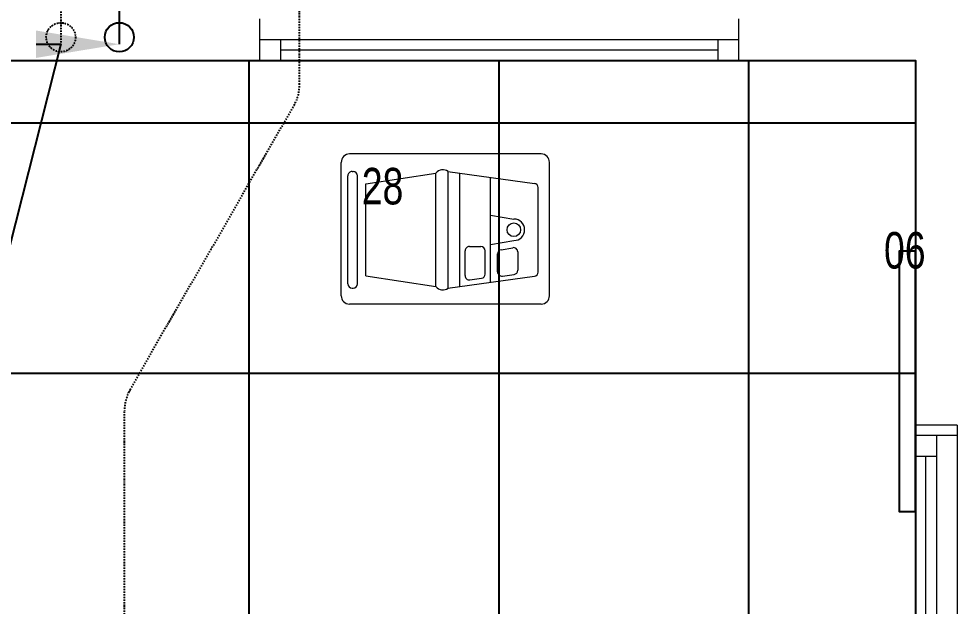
# Model space of a CAD drawing. Extents: x -12260 to 57327, y -29287 to 19916.
# Drawn here: x 12123 to 14376, y -4119 to -2710 of the extents above; entities that cross this region are included whole.
import ezdxf
from ezdxf import colors
from ezdxf.entities.mleader import LeaderData, LeaderLine
from ezdxf.math import Vec2, Vec3

# ---------------------------------------------------------------- set-up
doc = ezdxf.new("R2010")
doc.units = 0
doc.header["$LTSCALE"] = 0.25
doc.linetypes.add('DASHDOT', pattern=[25.4, 12.7, -6.35, 0, -6.35])
for name, color, linetype, lineweight in [('01-First Floor$0$72_EGR_EQP_TAG', 142, 'Continuous', 5), ('01-First Floor$0$Aluminum', 251, 'Continuous', 5), ('01-First Floor$0$LOADING', 253, 'Continuous', 5), ('01-First Floor$0$Walls', 251, 'Continuous', 5), ('E-LITE-CLNG-CNDT', 6, 'DASHDOT', 35), ('F-ALRM-CLNG-CNDT', 51, 'DASHDOT', 25), ('F-ALRM-CNDT-SPLY', 43, 'POWER SUPPLY', 25), ('T-DATA-TEXT', 2, 'Continuous', 25)]:
    doc.layers.add(name, color=color, linetype=linetype, lineweight=lineweight)
doc.layers.add('01-First Floor$0$FALSE CEILING', color=251, linetype='Continuous')
doc.styles.add('01-First Floor$0$X3G_ENTITY_257CFD', font='swisscl.ttf', dxfattribs={"height": 200})
doc.styles.add('DC_Elc_Romans', font='elc_romans.shx', dxfattribs={"width": 0.7})
doc.styles.get("Standard").update_dxf_attribs({"font": 'romans.shx'})
doc.linetypes.add('POWER SUPPLY', pattern='A,50.8,-4,["PS",Standard,S=4.5,R=0,X=0,Y=-2.25],-11', length=65.8)

# ---------------------------------------------------------------- blocks, each defined once
blk = doc.blocks.new('*X187')
at = {"color": 0}
for p, q in [((5, 3), (5, 3)), ((5, 3), (5, 3)), ((5, 3), (5, 3)), ((5, 3), (5, 3)), ((5, 3), (5, 3)), ((5, 3), (5, 3)), ((5, 3), (5, 3)), ((5, 3), (5, 3)), ((5, 3), (5, 3)), ((5, 3), (5, 3)), ((5, 3), (5, 3)), ((5, 3), (5, 3)), ((5, 3), (5, 3)), ((5, 3), (5, 3)), ((5, 3), (5, 3)), ((5, 3), (5, 3)), ((5, 3), (5, 3)), ((5, 3), (5, 3)), ((5, 3), (5, 3)), ((5, 3), (5, 3)), ((5, 3), (5, 3)), ((5, 3), (5, 3)), ((5, 3), (5, 3)), ((5, 3), (5, 3)), ((5, 3), (5, 3)), ((5, 3), (5, 3)), ((5, 3), (5, 3)), ((5, 3), (5, 3)), ((5, 3), (5, 3)), ((5, 3), (5, 3)), ((5, 3), (5, 3)), ((5, 3), (5, 3)), ((5, 3), (5, 3)), ((5, 3), (5, 3)), ((5, 3), (5, 3)), ((5, 3), (5, 3)), ((5, 3), (5, 3)), ((5, 3), (5, 3)), ((5, 3), (5, 3)), ((5, 3), (5, 3)), ((5, 3), (5, 3)), ((5, 3), (5, 3)), ((5, 3), (5, 3)), ((5, 3), (5, 3)), ((5, 3), (5, 3)), ((5, 3), (5, 3)), ((5, 3), (5, 3)), ((5, 3), (5, 3)), ((5, 3), (5, 3)), ((5, 3), (5, 3)), ((5, 3), (5, 3)), ((5, 3), (5, 3)), ((5, 3), (5, 3)), ((5, 3), (5, 3)), ((5, 3), (5, 3)), ((5, 3), (5, 3)), ((5, 3), (5, 3)), ((5, 3), (5, 3)), ((5, 3), (5, 3)), ((5, 3), (5, 3)), ((5, 3), (5, 3)), ((5, 3), (5, 3)), ((5, 3), (5, 3)), ((5, 3), (5, 3)), ((5, 3), (5, 3)), ((5, 3), (5, 3)), ((6, 3), (5, 3)), ((5, 3), (5, 3)), ((6, 3), (5, 3)), ((5, 3), (5, 3)), ((6, 3), (5, 3)), ((5, 3), (5, 3)), ((6, 3), (5, 3)), ((5, 3), (5, 3)), ((5, 3), (5, 3)), ((5, 3), (5, 3)), ((5, 3), (5, 3)), ((5, 3), (5, 3)), ((5, 3), (5, 3)), ((5, 3), (5, 3)), ((5, 3), (5, 3)), ((5, 3), (5, 3)), ((5, 3), (5, 3)), ((5, 3), (5, 3)), ((5, 3), (5, 3)), ((5, 3), (5, 3)), ((5, 3), (5, 3)), ((5, 3), (5, 3)), ((5, 3), (5, 3)), ((5, 3), (5, 3)), ((5, 3), (5, 3)), ((5, 3), (5, 3)), ((5, 3), (5, 3)), ((5, 3), (5, 3)), ((5, 3), (5, 3)), ((5, 3), (5, 3)), ((6, 3), (6, 3)), ((6, 3), (6, 3)), ((6, 3), (6, 3)), ((6, 3), (6, 3)), ((6, 3), (6, 3)), ((6, 3), (6, 3)), ((6, 3), (6, 3)), ((6, 3), (6, 3)), ((6, 3), (6, 3)), ((6, 3), (6, 3)), ((6, 3), (6, 3)), ((6, 3), (6, 3)), ((6, 3), (6, 3)), ((6, 3), (6, 3)), ((6, 3), (6, 3)), ((6, 3), (6, 3)), ((6, 3), (6, 3)), ((6, 3), (6, 3)), ((6, 3), (6, 3)), ((6, 3), (6, 3)), ((6, 3), (6, 3)), ((6, 3), (6, 3)), ((6, 3), (6, 3)), ((6, 3), (6, 3)), ((6, 3), (6, 3)), ((6, 3), (6, 3)), ((6, 3), (6, 3)), ((6, 3), (6, 3)), ((6, 3), (6, 3)), ((6, 3), (6, 3)), ((6, 3), (6, 3)), ((6, 3), (6, 3)), ((6, 3), (6, 3)), ((6, 3), (6, 3)), ((6, 3), (6, 3)), ((6, 3), (6, 3)), ((6, 3), (6, 3)), ((6, 3), (6, 3)), ((6, 3), (6, 3)), ((6, 3), (6, 3)), ((6, 3), (6, 3)), ((6, 3), (6, 3)), ((6, 3), (6, 3)), ((6, 3), (6, 3)), ((6, 3), (6, 3)), ((6, 3), (6, 3)), ((6, 3), (6, 3)), ((6, 3), (6, 3)), ((6, 3), (6, 3)), ((6, 3), (6, 3)), ((6, 3), (6, 3)), ((6, 3), (6, 3)), ((6, 3), (6, 3)), ((6, 3), (6, 3)), ((6, 3), (6, 3)), ((6, 3), (6, 3)), ((6, 3), (6, 3)), ((6, 3), (6, 3)), ((6, 3), (6, 3)), ((6, 3), (6, 3)), ((6, 3), (6, 3)), ((6, 3), (6, 3)), ((6, 3), (6, 3)), ((6, 3), (6, 3)), ((6, 3), (6, 3)), ((6, 3), (6, 3)), ((6, 3), (6, 3)), ((6, 3), (6, 3)), ((6, 3), (6, 3)), ((6, 3), (6, 3)), ((6, 3), (6, 3)), ((6, 3), (6, 3)), ((6, 3), (6, 3)), ((6, 3), (6, 3)), ((6, 3), (6, 3)), ((6, 3), (6, 3)), ((6, 3), (6, 3)), ((6, 3), (6, 3)), ((6, 3), (6, 3)), ((6, 3), (6, 3)), ((6, 3), (6, 3)), ((6, 3), (6, 3)), ((6, 3), (6, 3)), ((6, 3), (6, 3)), ((6, 3), (6, 3)), ((6, 3), (6, 3)), ((6, 3), (6, 3)), ((6, 3), (6, 3)), ((6, 3), (6, 3)), ((6, 3), (6, 3)), ((6, 3), (6, 3)), ((6, 3), (6, 3)), ((6, 3), (6, 3)), ((6, 3), (6, 3)), ((6, 3), (6, 3)), ((6, 3), (6, 3)), ((6, 3), (6, 3)), ((6, 3), (6, 3)), ((6, 3), (6, 3)), ((6, 3), (6, 3)), ((6, 3), (6, 3)), ((6, 3), (6, 3)), ((6, 3), (6, 3)), ((6, 3), (6, 3)), ((6, 3), (6, 3)), ((6, 3), (6, 3)), ((6, 3), (6, 3)), ((6, 3), (6, 3)), ((6, 3), (6, 3)), ((6, 3), (6, 3)), ((6, 3), (6, 3)), ((6, 3), (6, 3)), ((6, 3), (6, 3)), ((6, 3), (6, 3)), ((6, 3), (6, 3)), ((6, 3), (6, 3)), ((6, 3), (6, 3)), ((6, 3), (6, 3)), ((6, 3), (6, 3)), ((6, 3), (6, 3)), ((6, 3), (6, 3)), ((6, 3), (6, 3)), ((6, 3), (6, 3)), ((6, 3), (6, 3)), ((6, 3), (6, 3)), ((6, 3), (6, 3)), ((6, 3), (6, 3)), ((6, 3), (6, 3)), ((6, 3), (6, 3)), ((6, 3), (6, 3)), ((6, 3), (6, 3)), ((6, 3), (6, 3)), ((6, 3), (6, 3)), ((6, 3), (6, 3)), ((6, 3), (6, 3)), ((6, 3), (6, 3)), ((6, 3), (6, 3)), ((6, 3), (6, 3)), ((6, 3), (6, 3)), ((6, 3), (6, 3)), ((6, 3), (6, 3)), ((6, 3), (6, 3)), ((6, 3), (6, 3)), ((6, 3), (6, 3)), ((6, 3), (6, 3)), ((6, 3), (6, 3)), ((6, 3), (6, 3)), ((6, 3), (6, 3)), ((6, 3), (6, 3)), ((6, 3), (6, 3)), ((6, 3), (6, 3)), ((6, 3), (6, 3)), ((6, 3), (6, 3)), ((6, 3), (6, 3)), ((6, 3), (6, 3)), ((6, 3), (6, 3)), ((6, 3), (6, 3)), ((6, 3), (6, 3)), ((6, 3), (6, 3)), ((6, 3), (6, 3)), ((6, 3), (6, 3)), ((6, 3), (6, 3)), ((6, 3), (6, 3)), ((6, 3), (6, 3)), ((6, 3), (6, 3)), ((6, 3), (6, 3)), ((6, 3), (6, 3)), ((6, 3), (6, 3)), ((6, 3), (6, 3)), ((6, 3), (6, 3)), ((6, 3), (6, 3)), ((6, 3), (6, 3)), ((6, 3), (6, 3)), ((6, 3), (6, 3)), ((6, 3), (6, 3)), ((6, 3), (6, 3)), ((6, 3), (6, 3)), ((6, 3), (6, 3)), ((6, 3), (6, 3)), ((6, 3), (6, 3)), ((6, 3), (6, 3)), ((6, 3), (6, 3)), ((6, 3), (6, 3)), ((6, 3), (6, 3)), ((6, 3), (6, 3)), ((6, 3), (6, 3)), ((6, 3), (6, 3)), ((6, 3), (6, 3)), ((6, 3), (6, 3)), ((6, 3), (6, 3)), ((6, 3), (6, 3)), ((6, 3), (6, 3)), ((6, 3), (6, 3)), ((6, 3), (6, 3)), ((6, 3), (6, 3)), ((6, 3), (6, 3)), ((6, 3), (6, 3)), ((6, 3), (6, 3)), ((6, 3), (6, 3)), ((6, 3), (6, 3)), ((6, 3), (6, 3)), ((6, 3), (6, 3)), ((6, 3), (6, 3)), ((6, 3), (6, 3)), ((6, 3), (5, 3)), ((6, 3), (5, 3)), ((6, 3), (5, 3)), ((6, 3), (5, 3)), ((6, 3), (5, 3)), ((6, 3), (6, 3)), ((6, 3), (6, 3)), ((6, 3), (6, 3)), ((6, 3), (6, 3)), ((6, 3), (6, 3)), ((6, 3), (6, 3)), ((6, 3), (6, 3)), ((6, 3), (6, 3)), ((6, 3), (6, 3)), ((6, 3), (6, 3)), ((6, 3), (6, 3)), ((6, 3), (6, 3)), ((6, 3), (6, 3)), ((6, 3), (6, 3)), ((6, 3), (6, 3)), ((6, 3), (6, 3)), ((6, 3), (6, 3)), ((6, 3), (6, 3)), ((6, 3), (6, 3)), ((6, 3), (6, 3)), ((6, 3), (6, 3)), ((6, 3), (6, 3)), ((6, 3), (6, 3)), ((6, 3), (6, 3)), ((6, 3), (6, 3)), ((6, 3), (6, 3)), ((6, 3), (6, 3)), ((6, 3), (6, 3)), ((6, 3), (6, 3)), ((6, 3), (6, 3)), ((6, 3), (6, 3)), ((6, 3), (6, 3)), ((6, 3), (6, 3)), ((6, 3), (6, 3)), ((6, 3), (6, 3)), ((6, 3), (6, 3)), ((6, 3), (6, 3)), ((6, 3), (6, 3)), ((6, 3), (6, 3)), ((6, 3), (6, 3)), ((6, 3), (6, 3)), ((6, 3), (6, 3)), ((6, 3), (6, 3)), ((6, 3), (6, 3)), ((6, 3), (6, 3)), ((6, 3), (6, 3)), ((6, 3), (6, 3)), ((6, 3), (6, 3)), ((6, 3), (6, 3)), ((6, 3), (6, 3)), ((6, 3), (6, 3)), ((6, 3), (6, 3)), ((6, 3), (6, 3)), ((6, 3), (6, 3)), ((6, 3), (6, 3)), ((6, 3), (6, 3)), ((6, 3), (6, 3)), ((6, 3), (6, 3)), ((6, 3), (6, 3)), ((6, 3), (6, 3)), ((6, 3), (6, 3)), ((6, 3), (6, 3)), ((6, 3), (6, 3)), ((6, 3), (6, 3)), ((6, 3), (6, 3)), ((6, 3), (6, 3)), ((6, 3), (6, 3)), ((6, 3), (6, 3)), ((6, 3), (6, 3)), ((6, 3), (6, 3)), ((6, 3), (6, 3)), ((6, 3), (6, 3)), ((6, 3), (6, 3)), ((6, 3), (6, 3)), ((6, 3), (6, 3)), ((6, 3), (6, 3)), ((6, 3), (6, 3)), ((6, 3), (6, 3)), ((6, 3), (6, 3)), ((6, 3), (6, 3)), ((6, 3), (6, 3)), ((6, 3), (6, 3)), ((6, 3), (6, 3)), ((6, 3), (6, 3)), ((6, 3), (6, 3)), ((6, 3), (6, 3)), ((6, 3), (6, 3)), ((6, 3), (6, 3)), ((6, 3), (6, 3)), ((6, 3), (6, 3)), ((6, 3), (6, 3)), ((6, 3), (6, 3)), ((6, 3), (6, 3)), ((6, 3), (6, 3)), ((6, 3), (6, 3)), ((6, 3), (6, 3)), ((6, 3), (6, 3)), ((6, 3), (6, 3)), ((6, 3), (6, 3)), ((6, 3), (6, 3)), ((6, 3), (6, 3)), ((6, 3), (6, 3)), ((6, 3), (6, 3)), ((6, 3), (6, 3)), ((6, 3), (6, 3)), ((6, 3), (6, 3)), ((6, 3), (6, 3)), ((6, 3), (6, 3)), ((6, 3), (6, 3)), ((6, 3), (6, 3)), ((6, 3), (6, 3)), ((6, 3), (6, 3)), ((6, 3), (6, 3)), ((6, 3), (6, 3)), ((6, 3), (6, 3)), ((6, 3), (6, 3)), ((6, 3), (6, 3)), ((6, 3), (6, 3)), ((6, 3), (6, 3)), ((6, 3), (6, 3)), ((6, 3), (6, 3)), ((6, 3), (6, 3)), ((6, 3), (6, 3)), ((6, 3), (6, 3)), ((6, 3), (6, 3)), ((6, 3), (6, 3)), ((6, 3), (6, 3)), ((6, 3), (6, 3)), ((6, 3), (6, 3)), ((6, 3), (6, 3)), ((6, 3), (6, 3)), ((6, 3), (6, 3)), ((6, 3), (6, 3)), ((6, 3), (6, 3)), ((6, 3), (6, 3)), ((6, 3), (6, 3)), ((6, 3), (6, 3)), ((6, 3), (6, 3)), ((6, 3), (6, 3)), ((6, 3), (6, 3)), ((6, 3), (6, 3)), ((6, 3), (6, 3)), ((6, 3), (6, 3)), ((6, 3), (6, 3)), ((6, 3), (6, 3)), ((6, 3), (6, 3)), ((6, 3), (6, 3)), ((6, 3), (6, 3)), ((6, 3), (6, 3)), ((6, 3), (6, 3)), ((6, 3), (6, 3)), ((6, 3), (6, 3)), ((6, 3), (6, 3)), ((6, 3), (6, 3)), ((6, 3), (6, 3)), ((6, 3), (6, 3)), ((6, 3), (6, 3)), ((6, 3), (6, 3)), ((6, 3), (6, 3)), ((6, 3), (6, 3)), ((6, 3), (6, 3)), ((6, 3), (6, 3)), ((6, 3), (6, 3)), ((6, 3), (6, 3)), ((6, 3), (6, 3)), ((6, 3), (6, 3)), ((6, 3), (6, 3)), ((6, 3), (6, 3)), ((6, 3), (6, 3)), ((6, 3), (6, 3)), ((6, 3), (6, 3)), ((6, 3), (6, 3)), ((6, 3), (6, 3)), ((6, 3), (6, 3)), ((6, 3), (6, 3)), ((6, 3), (6, 3)), ((6, 3), (6, 3)), ((6, 3), (6, 3)), ((6, 3), (6, 3)), ((6, 3), (6, 3)), ((6, 3), (6, 3)), ((6, 3), (6, 3)), ((6, 3), (6, 3)), ((6, 3), (6, 3)), ((6, 3), (6, 3)), ((6, 3), (6, 3)), ((6, 3), (6, 3)), ((6, 3), (6, 3)), ((6, 3), (6, 3)), ((6, 3), (6, 3)), ((6, 3), (6, 3)), ((6, 3), (6, 3)), ((6, 3), (6, 3)), ((6, 3), (6, 3)), ((6, 3), (6, 3)), ((6, 3), (6, 3)), ((6, 3), (6, 3)), ((6, 3), (6, 3)), ((6, 3), (6, 3)), ((6, 3), (6, 3)), ((6, 3), (6, 3)), ((6, 3), (6, 3)), ((6, 3), (6, 3)), ((6, 3), (6, 3)), ((6, 3), (6, 3)), ((6, 3), (6, 3)), ((6, 3), (6, 3)), ((6, 3), (6, 3)), ((6, 3), (6, 3)), ((6, 3), (6, 3)), ((6, 3), (6, 3)), ((6, 3), (6, 3)), ((6, 3), (6, 3)), ((6, 3), (6, 3)), ((6, 3), (6, 3)), ((6, 3), (6, 3)), ((6, 3), (6, 3)), ((6, 3), (6, 3)), ((6, 3), (6, 3)), ((6, 3), (6, 3)), ((6, 3), (6, 3)), ((6, 3), (6, 3)), ((6, 3), (6, 3)), ((6, 3), (6, 3)), ((6, 3), (6, 3)), ((6, 3), (6, 3)), ((6, 3), (6, 3)), ((6, 3), (6, 3)), ((6, 3), (6, 3)), ((6, 3), (6, 3)), ((6, 3), (6, 3)), ((6, 3), (6, 3)), ((6, 3), (6, 3)), ((6, 3), (6, 3)), ((6, 3), (6, 3)), ((6, 3), (6, 3)), ((6, 3), (6, 3)), ((6, 3), (6, 3)), ((6, 3), (6, 3)), ((6, 3), (6, 3)), ((6, 3), (6, 3)), ((6, 3), (6, 3)), ((6, 3), (6, 3)), ((6, 3), (6, 3)), ((6, 3), (6, 3)), ((6, 3), (6, 3)), ((6, 3), (6, 3)), ((6, 3), (6, 3)), ((6, 3), (6, 3)), ((6, 3), (6, 3)), ((6, 3), (6, 3)), ((6, 3), (6, 3)), ((6, 3), (6, 3)), ((6, 3), (6, 3)), ((6, 3), (6, 3)), ((6, 3), (6, 3)), ((6, 3), (6, 3)), ((6, 3), (6, 3)), ((6, 3), (6, 3)), ((6, 3), (6, 3)), ((6, 3), (6, 3)), ((6, 3), (6, 3)), ((6, 3), (6, 3)), ((6, 3), (6, 3)), ((6, 3), (6, 3)), ((6, 3), (6, 3)), ((6, 3), (6, 3)), ((6, 3), (6, 3)), ((6, 3), (6, 3)), ((6, 3), (6, 3)), ((6, 3), (6, 3)), ((6, 3), (6, 3)), ((6, 3), (6, 3)), ((6, 3), (6, 3)), ((6, 3), (6, 3)), ((6, 3), (6, 3)), ((6, 3), (6, 3)), ((6, 3), (6, 3)), ((6, 3), (6, 3)), ((6, 3), (6, 3)), ((6, 3), (6, 3)), ((6, 3), (6, 3)), ((6, 3), (6, 3)), ((6, 3), (6, 3)), ((6, 3), (6, 3)), ((6, 3), (6, 3)), ((6, 3), (6, 3)), ((6, 3), (6, 3)), ((6, 3), (6, 3)), ((6, 3), (6, 3)), ((6, 3), (6, 3)), ((6, 3), (6, 3)), ((6, 3), (6, 3)), ((6, 3), (6, 3)), ((6, 3), (6, 3)), ((6, 3), (6, 3)), ((6, 3), (6, 3)), ((6, 3), (6, 3)), ((6, 3), (6, 3)), ((6, 3), (6, 3)), ((6, 3), (6, 3)), ((6, 3), (6, 3)), ((6, 3), (6, 3)), ((6, 3), (6, 3)), ((6, 3), (6, 3)), ((6, 3), (6, 3)), ((6, 3), (6, 3)), ((6, 3), (6, 3)), ((6, 3), (6, 3)), ((6, 3), (6, 3)), ((6, 3), (6, 3)), ((6, 3), (6, 3)), ((6, 3), (6, 3)), ((6, 3), (6, 3)), ((6, 3), (6, 3)), ((6, 3), (6, 3)), ((6, 3), (6, 3))]:
    blk.add_line(p, q, dxfattribs=at)
blk = doc.blocks.new('*X188')
at = {"color": 0}
for p, q in [((13, 1), (13, 1)), ((13, 1), (13, 1)), ((13, 1), (13, 1)), ((13, 1), (13, 1)), ((13, 1), (13, 1)), ((13, 1), (13, 1)), ((13, 1), (13, 1)), ((13, 1), (13, 1)), ((13, 1), (13, 1)), ((13, 1), (13, 1)), ((13, 1), (13, 1)), ((13, 1), (13, 1)), ((13, 1), (13, 1)), ((13, 1), (13, 1)), ((13, 1), (13, 1)), ((13, 1), (14, 1)), ((13, 1), (14, 1)), ((13, 1), (14, 1)), ((13, 1), (13, 1)), ((13, 1), (13, 1)), ((13, 1), (13, 1)), ((13, 1), (13, 1)), ((13, 1), (13, 1)), ((13, 1), (13, 1)), ((13, 1), (13, 1)), ((13, 1), (13, 1)), ((13, 1), (13, 1)), ((13, 1), (13, 1)), ((13, 1), (13, 1)), ((13, 1), (13, 1)), ((13, 1), (13, 1)), ((13, 1), (13, 1)), ((13, 1), (13, 1)), ((13, 1), (13, 1)), ((13, 1), (13, 1)), ((13, 1), (13, 1)), ((13, 1), (13, 1)), ((13, 1), (13, 1)), ((13, 1), (13, 1)), ((13, 1), (13, 1)), ((13, 1), (13, 1)), ((13, 1), (13, 1)), ((13, 1), (13, 1)), ((13, 1), (13, 1)), ((13, 1), (13, 1)), ((13, 1), (13, 1)), ((13, 1), (13, 1)), ((13, 1), (13, 1)), ((13, 1), (13, 1)), ((13, 1), (13, 1)), ((13, 1), (13, 1)), ((13, 1), (13, 1)), ((13, 1), (13, 1)), ((13, 1), (13, 1)), ((13, 1), (13, 1)), ((13, 1), (13, 1)), ((13, 1), (13, 1)), ((13, 1), (13, 1)), ((13, 1), (13, 1)), ((13, 1), (13, 1)), ((13, 1), (13, 1)), ((13, 1), (13, 1)), ((13, 1), (13, 1)), ((13, 1), (13, 1)), ((13, 1), (13, 1)), ((13, 1), (13, 1)), ((13, 1), (13, 1)), ((13, 1), (13, 1)), ((13, 1), (13, 1)), ((13, 1), (13, 1)), ((13, 1), (13, 1)), ((13, 1), (13, 1)), ((13, 1), (13, 1)), ((13, 1), (13, 1)), ((13, 1), (13, 1)), ((13, 1), (13, 1)), ((13, 1), (13, 1)), ((13, 1), (13, 1)), ((13, 1), (13, 1)), ((13, 1), (13, 1)), ((13, 1), (13, 1)), ((13, 1), (13, 1)), ((13, 1), (13, 1)), ((13, 1), (13, 1)), ((13, 1), (13, 1)), ((13, 1), (13, 1)), ((13, 1), (13, 1)), ((13, 1), (13, 1)), ((13, 1), (13, 1)), ((13, 1), (13, 1)), ((13, 1), (13, 1)), ((13, 1), (13, 1)), ((13, 1), (13, 1)), ((13, 1), (13, 1)), ((13, 1), (13, 1)), ((13, 1), (13, 1)), ((13, 1), (13, 1)), ((13, 1), (13, 1)), ((13, 1), (13, 1)), ((13, 1), (13, 1)), ((13, 1), (13, 1)), ((13, 1), (13, 1)), ((13, 1), (13, 1)), ((13, 1), (13, 1)), ((13, 1), (13, 1)), ((13, 1), (13, 1)), ((13, 1), (13, 1)), ((13, 1), (13, 1)), ((13, 1), (13, 1)), ((13, 1), (13, 1)), ((13, 1), (13, 1)), ((13, 1), (13, 1)), ((13, 1), (13, 1)), ((13, 1), (13, 1)), ((13, 1), (13, 1)), ((13, 1), (13, 1)), ((13, 1), (13, 1)), ((13, 1), (13, 1)), ((13, 1), (13, 1)), ((13, 1), (13, 1)), ((13, 1), (13, 1)), ((13, 1), (13, 1)), ((13, 1), (13, 1)), ((13, 1), (14, 1)), ((13, 0), (13, 0)), ((13, 0), (13, 0)), ((13, 0), (13, 0)), ((13, 0), (13, 0)), ((13, 0), (13, 0)), ((13, 0), (13, 0)), ((13, 0), (13, 0)), ((13, 0), (13, 0)), ((13, 0), (13, 0)), ((13, 0), (13, 0)), ((13, 0), (13, 0)), ((13, 0), (13, 0)), ((13, 0), (13, 0)), ((13, 0), (13, 0)), ((13, 0), (13, 0)), ((13, 0), (13, 0)), ((13, 0), (13, 0)), ((13, 0), (13, 0)), ((13, 0), (13, 0)), ((13, 0), (13, 0)), ((13, 0), (13, 0)), ((13, 0), (13, 0)), ((13, 0), (13, 0)), ((13, 0), (13, 0)), ((13, 0), (13, 0)), ((13, 0), (13, 0)), ((13, 0), (13, 0)), ((13, 0), (13, 0)), ((13, 0), (13, 0)), ((13, 0), (13, 0)), ((13, 0), (13, 0)), ((13, 0), (13, 0)), ((13, 0), (13, 0)), ((13, 0), (13, 0)), ((13, 0), (13, 0)), ((13, 0), (13, 0)), ((13, 0), (13, 0)), ((13, 0), (13, 0)), ((13, 0), (13, 0)), ((13, 0), (13, 0)), ((13, 0), (13, 0)), ((13, 0), (13, 0)), ((13, 0), (13, 0)), ((13, 0), (13, 0)), ((13, 0), (13, 0)), ((13, 0), (13, 0)), ((13, 0), (13, 0)), ((13, 0), (13, 0)), ((13, 0), (14, 0)), ((13, 0), (14, 0)), ((13, 0), (13, 0)), ((13, 0), (14, 0)), ((14, 1), (14, 1)), ((14, 1), (14, 1)), ((14, 1), (14, 1)), ((14, 1), (14, 1)), ((14, 1), (14, 1)), ((14, 1), (14, 1)), ((14, 1), (14, 1)), ((14, 1), (14, 1)), ((14, 1), (14, 1)), ((14, 1), (14, 1)), ((14, 1), (14, 1)), ((14, 1), (14, 1)), ((14, 1), (14, 1)), ((14, 1), (14, 1)), ((14, 1), (14, 1)), ((14, 1), (14, 1)), ((14, 1), (14, 1)), ((14, 1), (14, 1)), ((14, 1), (14, 1)), ((14, 1), (14, 1)), ((14, 1), (14, 1)), ((14, 1), (14, 1)), ((14, 1), (14, 1)), ((14, 1), (14, 1)), ((14, 1), (14, 1)), ((14, 1), (14, 1)), ((14, 1), (14, 1)), ((14, 1), (14, 1)), ((14, 1), (14, 1)), ((14, 1), (14, 1)), ((14, 1), (14, 1)), ((14, 1), (14, 1)), ((14, 1), (14, 1)), ((14, 1), (14, 1)), ((14, 1), (14, 1)), ((14, 1), (14, 1)), ((14, 1), (14, 1)), ((14, 1), (14, 1)), ((14, 1), (14, 1)), ((14, 1), (14, 1)), ((14, 1), (14, 1)), ((14, 1), (14, 1)), ((14, 1), (14, 1)), ((14, 1), (14, 1)), ((14, 1), (14, 1)), ((14, 1), (14, 1)), ((14, 1), (14, 1)), ((14, 1), (14, 1)), ((14, 1), (14, 1)), ((14, 1), (14, 1)), ((14, 1), (14, 1)), ((14, 1), (14, 1)), ((14, 1), (14, 1)), ((14, 1), (14, 1)), ((14, 1), (14, 1)), ((14, 1), (14, 1)), ((14, 1), (14, 1)), ((14, 1), (14, 1)), ((14, 1), (14, 1)), ((14, 1), (14, 1)), ((14, 1), (14, 1)), ((14, 1), (14, 1)), ((14, 1), (14, 1)), ((14, 1), (14, 1)), ((14, 1), (14, 1)), ((14, 1), (14, 1)), ((14, 1), (14, 1)), ((14, 1), (14, 1)), ((14, 1), (14, 1)), ((14, 1), (14, 1)), ((14, 1), (14, 1)), ((14, 1), (14, 1)), ((14, 1), (14, 1)), ((14, 1), (14, 1)), ((14, 1), (14, 1)), ((14, 1), (14, 1)), ((14, 1), (14, 1)), ((14, 1), (14, 1)), ((14, 1), (14, 1)), ((14, 1), (14, 1)), ((14, 1), (14, 1)), ((14, 1), (14, 1)), ((14, 1), (14, 1)), ((14, 1), (14, 1)), ((14, 1), (14, 1)), ((14, 1), (14, 1)), ((14, 1), (14, 1)), ((14, 1), (14, 1)), ((14, 1), (14, 1)), ((14, 1), (14, 1)), ((14, 1), (14, 1)), ((14, 1), (14, 1)), ((14, 1), (14, 1)), ((14, 1), (14, 1)), ((14, 0), (14, 0)), ((14, 0), (14, 0)), ((14, 0), (14, 0)), ((14, 0), (14, 0)), ((14, 0), (14, 0)), ((14, 0), (14, 0)), ((14, 0), (14, 0)), ((14, 0), (14, 0)), ((14, 0), (14, 0)), ((14, 0), (14, 0)), ((14, 0), (14, 0)), ((14, 0), (14, 0)), ((14, 0), (14, 0)), ((14, 0), (14, 0)), ((14, 0), (14, 0)), ((14, 0), (14, 0)), ((14, 0), (14, 0)), ((14, 0), (14, 0)), ((14, 0), (14, 0)), ((14, 0), (14, 0)), ((14, 0), (14, 0)), ((14, 0), (14, 0)), ((14, 0), (14, 0)), ((14, 0), (14, 0)), ((14, 0), (14, 0)), ((14, 0), (14, 0)), ((14, 0), (14, 0)), ((14, 0), (14, 0)), ((14, 0), (14, 0)), ((14, 0), (14, 0)), ((14, 0), (14, 0)), ((14, 0), (14, 0)), ((14, 0), (14, 0)), ((14, 0), (14, 0)), ((14, 0), (14, 0)), ((14, 0), (14, 0)), ((14, 0), (14, 0)), ((14, 0), (14, 0)), ((14, 0), (14, 0)), ((14, 0), (14, 0)), ((14, 0), (14, 0)), ((14, 0), (14, 0)), ((14, 0), (14, 0)), ((14, 0), (14, 0)), ((14, 0), (14, 0)), ((14, 0), (14, 0)), ((14, 0), (14, 0)), ((14, 0), (14, 0)), ((13, 0), (13, 0)), ((13, 0), (14, 0)), ((13, 0), (13, 0)), ((13, 0), (14, 0)), ((13, 0), (13, 0)), ((13, 0), (14, 0)), ((13, 0), (13, 0)), ((13, 0), (13, 0)), ((13, 0), (13, 0)), ((13, 0), (13, 0)), ((13, 0), (14, 0)), ((13, 0), (13, 0)), ((13, 0), (14, 0)), ((13, 0), (13, 0)), ((13, 0), (14, 0)), ((13, 0), (13, 0)), ((13, 0), (14, 0)), ((13, 0), (13, 0)), ((13, 0), (14, 0)), ((13, 0), (13, 0)), ((13, 0), (14, 0)), ((13, 0), (13, 0)), ((13, 0), (14, 0)), ((13, 0), (13, 0)), ((13, 0), (13, 0)), ((13, 0), (13, 0)), ((13, 0), (14, 0)), ((13, 0), (13, 0)), ((13, 0), (14, 0)), ((13, 0), (13, 0)), ((13, 0), (14, 0)), ((13, 0), (13, 0)), ((13, 0), (14, 0)), ((13, 0), (13, 0)), ((13, 0), (13, 0)), ((13, 0), (13, 0)), ((13, 0), (13, 0)), ((13, 0), (13, 0)), ((13, 0), (13, 0)), ((13, 0), (13, 0)), ((13, 0), (13, 0)), ((13, 0), (13, 0)), ((13, 0), (13, 0)), ((13, 0), (13, 0)), ((13, 0), (13, 0)), ((13, 0), (13, 0)), ((13, 0), (13, 0)), ((13, 0), (13, 0)), ((13, 0), (13, 0)), ((13, 0), (13, 0)), ((13, 0), (13, 0)), ((13, 0), (13, 0)), ((13, 0), (13, 0)), ((13, 0), (13, 0)), ((13, 0), (13, 0)), ((13, 0), (13, 0)), ((13, 0), (13, 0)), ((13, 0), (13, 0)), ((13, 0), (13, 0)), ((13, 0), (13, 0)), ((13, 0), (13, 0)), ((13, 0), (13, 0)), ((13, 0), (13, 0)), ((13, 0), (13, 0)), ((13, -1), (13, -1)), ((13, -1), (13, -1)), ((13, -1), (13, -1)), ((13, -1), (13, -1)), ((13, -1), (13, -1)), ((13, -1), (14, -1)), ((13, -1), (13, -1)), ((14, 0), (14, 0)), ((14, 0), (14, 0)), ((14, 0), (14, 0)), ((14, 0), (14, 0)), ((14, 0), (14, 0)), ((14, 0), (14, 0)), ((14, 0), (14, 0)), ((14, 0), (14, 0)), ((14, 0), (14, 0)), ((14, 0), (14, 0)), ((14, 0), (14, 0)), ((14, 0), (14, 0)), ((14, 0), (14, 0)), ((14, 0), (14, 0)), ((14, 0), (14, 0)), ((13, 0), (14, 0)), ((14, 0), (14, 0)), ((14, 0), (14, 0)), ((14, 0), (14, 0)), ((14, 0), (14, 0)), ((14, 0), (14, 0)), ((14, 0), (14, 0)), ((14, 0), (14, 0)), ((14, 0), (14, 0)), ((14, 0), (14, 0)), ((14, 0), (14, 0)), ((14, 0), (14, 0)), ((14, 0), (14, 0)), ((14, 0), (14, 0)), ((14, 0), (14, 0)), ((14, 0), (14, 0)), ((14, 0), (14, 0)), ((14, 0), (14, 0)), ((14, 0), (14, 0)), ((14, 0), (14, 0)), ((14, 0), (14, 0)), ((14, 0), (14, 0)), ((14, 0), (14, 0)), ((14, 0), (14, 0)), ((14, 0), (14, 0)), ((14, 0), (14, 0)), ((14, 0), (14, 0)), ((14, 0), (14, 0)), ((14, 0), (14, 0)), ((14, 0), (14, 0)), ((14, 0), (14, 0)), ((14, 0), (14, 0)), ((14, 0), (14, 0)), ((14, 0), (14, 0)), ((14, 0), (14, 0)), ((14, -1), (14, -1)), ((14, -1), (14, -1)), ((14, -1), (14, -1)), ((14, -1), (14, -1)), ((14, -1), (14, -1))]:
    blk.add_line(p, q, dxfattribs=at)
blk = doc.blocks.new('01-First Floor$0$ME13380B-P')
for p, q in [((-0.16, 0.5), (0.16, 0.5)), ((-0.18, 0.02), (-0.18, 0.48)), ((-0.1418, 0.4738), (-0.1418, 0.4709)), ((-0.1316, 0.484), (0.1279, 0.484)), ((0.1382, 0.4738), (0.1382, 0.4709)), ((0.18, 0.02), (0.18, 0.48)), ((-0.1316, 0.4607), (0.1279, 0.4607)), ((-0.1121, 0.4407), (-0.1379, 0.2729)), ((-0.1121, 0.4407), (0.1084, 0.4407)), ((0.1084, 0.4407), (0.1342, 0.2729)), ((-0.1379, 0.2729), (0.1342, 0.2729)), ((-0.1418, 0.244), (-0.1133, 0.0362)), ((-0.1417, 0.2432), (0.138, 0.2432)), ((0.1382, 0.244), (0.1096, 0.0362)), ((-0.1379, 0.2151), (0.1342, 0.2151)), ((-0.122, 0.1909), (-0.1181, 0.163)), ((-0.1118, 0.2026), (-0.0521, 0.2026)), ((-0.0418, 0.1923), (-0.0418, 0.1644)), ((-0.1278, 0.1416), (0.1241, 0.1416)), ((-0.108, 0.1541), (-0.0521, 0.1541)), ((-0.0371, 0.1416), (-0.0277, 0.0855)), ((0.0334, 0.1416), (0.024, 0.0855)), ((-0.1128, 0.1131), (-0.1089, 0.0849)), ((-0.1026, 0.1248), (-0.0597, 0.1248)), ((-0.0496, 0.1162), (-0.0448, 0.088)), ((-0.0549, 0.076), (-0.0988, 0.076)), ((-0.1032, 0.0273), (0.0995, 0.0273)), ((-0.16, 0), (0.16, 0))]:
    blk.add_line(p, q)
for points in [[(0.1084, 0.4407), (0.1084, 0.4407), (0.1084, 0.4407), (0.1084, 0.4407), (0.1084, 0.4407), (0.1084, 0.4407), (0.1084, 0.4407), (0.1084, 0.4407), (0.1084, 0.4407), (0.1084, 0.4407), (0.1084, 0.4407), (0.1084, 0.4407), (0.1084, 0.4407), (0.1084, 0.4407), (0.1084, 0.4407), (0.1084, 0.4407), (0.1084, 0.4407), (0.1084, 0.4407), (0.1084, 0.4407), (0.1084, 0.4407), (0.1084, 0.4407), (0.1084, 0.4407), (0.1084, 0.4407), (0.1084, 0.4407), (0.1084, 0.4407), (0.1084, 0.4407), (0.1084, 0.4407), (0.1084, 0.4407), (0.1084, 0.4407), (0.1084, 0.4407), (0.1084, 0.4407), (0.1084, 0.4407), (0.1084, 0.4407), (0.1084, 0.4407), (0.1084, 0.4407), (0.1084, 0.4407), (0.1084, 0.4407), (0.1084, 0.4407), (0.1084, 0.4407), (0.1084, 0.4407), (0.1084, 0.4407), (0.1084, 0.4407), (0.1084, 0.4407), (0.1084, 0.4407), (0.1084, 0.4407), (0.1084, 0.4407), (0.1084, 0.4407), (0.1084, 0.4407), (0.1084, 0.4407), (0.1084, 0.4407), (0.1084, 0.4407), (0.1084, 0.4407), (0.1084, 0.4407), (0.1084, 0.4407), (0.1084, 0.4407), (0.1084, 0.4407), (0.1084, 0.4407), (0.1084, 0.4407), (0.1084, 0.4407), (0.1084, 0.4407), (0.1084, 0.4407), (0.1084, 0.4407), (0.1084, 0.4407), (0.1084, 0.4407), (0.1084, 0.4407), (0.1084, 0.4407), (0.1084, 0.4407), (0.1084, 0.4407), (0.1084, 0.4407), (0.1084, 0.4407), (0.1084, 0.4407), (0.1084, 0.4407), (0.1084, 0.4407), (0.1084, 0.4407), (0.1084, 0.4407), (0.1084, 0.4407), (0.1084, 0.4407), (0.1084, 0.4407), (0.1084, 0.4407), (0.1084, 0.4407), (0.1084, 0.4407), (0.1084, 0.4407), (0.1084, 0.4407), (0.1084, 0.4407), (0.1084, 0.4407), (0.1084, 0.4407), (0.1084, 0.4407), (0.1084, 0.4407), (0.1084, 0.4407), (0.1084, 0.4407), (0.1084, 0.4407), (0.1084, 0.4407), (0.1084, 0.4407), (0.1084, 0.4407), (0.1084, 0.4407), (0.1084, 0.4407), (0.1084, 0.4407), (0.1084, 0.4407), (0.1084, 0.4407), (0.1084, 0.4407), (0.1084, 0.4407), (0.1084, 0.4407), (0.1084, 0.4407), (0.1084, 0.4407), (0.1084, 0.4407), (0.1084, 0.4407), (0.1084, 0.4407), (0.1084, 0.4407), (0.1084, 0.4407), (0.1084, 0.4407), (0.1084, 0.4407), (0.1084, 0.4407), (0.1084, 0.4407), (0.1084, 0.4407), (0.1084, 0.4407), (0.1084, 0.4407), (0.1084, 0.4407), (0.1084, 0.4407), (0.1084, 0.4407), (0.1084, 0.4407), (0.1084, 0.4407), (0.1084, 0.4407), (0.1084, 0.4407), (0.1084, 0.4407), (0.1084, 0.4407), (0.1084, 0.4407), (0.1084, 0.4407), (0.1084, 0.4407), (0.1084, 0.4407), (0.1084, 0.4407), (0.1084, 0.4407), (0.1084, 0.4407), (0.1084, 0.4407), (0.1084, 0.4407), (0.1084, 0.4407), (0.1084, 0.4407), (0.1084, 0.4407), (0.1084, 0.4407), (0.1084, 0.4407), (0.1084, 0.4407), (0.1084, 0.4407), (0.1084, 0.4407), (0.1084, 0.4407), (0.1084, 0.4407), (0.1084, 0.4407), (0.1084, 0.4407), (0.1084, 0.4407), (0.1084, 0.4407), (0.1084, 0.4407), (0.1084, 0.4407), (0.1084, 0.4407), (0.1084, 0.4407), (0.1084, 0.4407), (0.1084, 0.4407), (0.1084, 0.4407), (0.1084, 0.4407), (0.1084, 0.4407), (0.1084, 0.4407), (0.1084, 0.4407), (0.1084, 0.4407), (0.1084, 0.4407), (0.1084, 0.4407), (0.1084, 0.4407), (0.1084, 0.4407), (0.1084, 0.4407), (0.1084, 0.4407), (0.1084, 0.4407), (0.1084, 0.4407), (0.1084, 0.4407), (0.1084, 0.4407), (0.1084, 0.4407), (0.1084, 0.4407), (0.1084, 0.4407), (0.1084, 0.4407), (0.1084, 0.4407), (0.1084, 0.4407), (0.1084, 0.4407), (0.1084, 0.4407), (0.1084, 0.4407), (0.1084, 0.4407), (0.1084, 0.4407), (0.1084, 0.4407), (0.1084, 0.4407), (0.1084, 0.4407), (0.1084, 0.4407), (0.1084, 0.4407), (0.1084, 0.4407), (0.1084, 0.4407), (0.1084, 0.4407), (0.1084, 0.4407), (0.1084, 0.4407), (0.1084, 0.4407), (0.1084, 0.4407), (0.1084, 0.4407), (0.1084, 0.4407), (0.1084, 0.4407), (0.1084, 0.4407), (0.1084, 0.4407), (0.1084, 0.4407), (0.1084, 0.4407), (0.1084, 0.4407), (0.1084, 0.4407), (0.1084, 0.4407), (0.1084, 0.4407), (0.1084, 0.4407), (0.1084, 0.4407), (0.1084, 0.4407), (0.1084, 0.4407), (0.1084, 0.4407), (0.1084, 0.4407), (0.1084, 0.4407), (0.1084, 0.4407), (0.1084, 0.4407), (0.1084, 0.4407), (0.1084, 0.4407), (0.1084, 0.4407), (0.1084, 0.4407), (0.1084, 0.4407), (0.1084, 0.4407), (0.1084, 0.4407), (0.1084, 0.4407), (0.1084, 0.4407), (0.1084, 0.4407), (0.1084, 0.4407), (0.1084, 0.4407), (0.1084, 0.4407), (0.1084, 0.4407), (0.1084, 0.4407), (0.1084, 0.4407), (0.1084, 0.4407), (0.1084, 0.4407), (0.1084, 0.4407), (0.1084, 0.4407), (0.1084, 0.4407), (0.1084, 0.4407), (0.1084, 0.4407), (0.1084, 0.4407), (0.1084, 0.4407), (0.1084, 0.4407), (0.1084, 0.4407), (0.1084, 0.4407), (0.1084, 0.4407), (0.1084, 0.4407), (0.1084, 0.4407), (0.1084, 0.4407), (0.1084, 0.4407), (0.1084, 0.4407), (0.1084, 0.4407), (0.1084, 0.4407), (0.1084, 0.4407), (0.1084, 0.4407), (0.1084, 0.4407), (0.1084, 0.4407), (0.1084, 0.4407), (0.1084, 0.4407), (0.1084, 0.4407), (0.1084, 0.4407), (0.1084, 0.4407), (0.1084, 0.4407), (0.1084, 0.4407), (0.1084, 0.4407), (0.1084, 0.4407), (0.1084, 0.4407), (0.1084, 0.4407), (0.1084, 0.4407), (0.1084, 0.4407), (0.1084, 0.4407), (0.1084, 0.4407), (0.1084, 0.4407), (0.1084, 0.4407), (0.1084, 0.4407), (0.1084, 0.4407), (0.1084, 0.4407), (0.1084, 0.4407), (0.1084, 0.4407), (0.1084, 0.4407), (0.1084, 0.4407)], [(0.1084, 0.4407), (0.1084, 0.4407), (0.1084, 0.4407), (0.1084, 0.4407), (0.1084, 0.4407), (0.1084, 0.4407), (0.1084, 0.4407), (0.1084, 0.4407), (0.1084, 0.4407), (0.1084, 0.4407), (0.1084, 0.4407), (0.1084, 0.4407), (0.1084, 0.4407), (0.1084, 0.4407), (0.1084, 0.4407), (0.1084, 0.4407), (0.1084, 0.4407), (0.1084, 0.4407), (0.1084, 0.4407), (0.1084, 0.4407), (0.1084, 0.4407), (0.1084, 0.4407), (0.1084, 0.4407), (0.1084, 0.4407), (0.1084, 0.4407), (0.1084, 0.4407), (0.1084, 0.4407), (0.1084, 0.4407), (0.1084, 0.4407), (0.1084, 0.4407), (0.1084, 0.4407), (0.1084, 0.4407), (0.1084, 0.4407), (0.1084, 0.4407), (0.1084, 0.4407), (0.1084, 0.4407), (0.1084, 0.4407), (0.1084, 0.4407), (0.1084, 0.4407), (0.1084, 0.4407), (0.1084, 0.4407), (0.1084, 0.4407), (0.1084, 0.4407), (0.1084, 0.4407), (0.1084, 0.4407), (0.1084, 0.4407), (0.1084, 0.4407), (0.1084, 0.4407), (0.1084, 0.4407), (0.1084, 0.4407), (0.1084, 0.4407), (0.1084, 0.4407), (0.1084, 0.4407), (0.1084, 0.4407), (0.1084, 0.4407), (0.1084, 0.4407), (0.1084, 0.4407), (0.1084, 0.4407), (0.1084, 0.4407), (0.1084, 0.4407), (0.1084, 0.4407), (0.1084, 0.4407), (0.1084, 0.4407), (0.1084, 0.4407), (0.1084, 0.4407), (0.1084, 0.4407), (0.1084, 0.4407), (0.1084, 0.4407), (0.1084, 0.4407), (0.1084, 0.4407), (0.1084, 0.4407), (0.1084, 0.4407), (0.1084, 0.4407), (0.1084, 0.4407), (0.1084, 0.4407), (0.1084, 0.4407), (0.1084, 0.4407), (0.1084, 0.4407), (0.1084, 0.4407), (0.1084, 0.4407), (0.1084, 0.4407), (0.1084, 0.4407), (0.1084, 0.4407), (0.1084, 0.4407), (0.1084, 0.4407), (0.1084, 0.4407), (0.1084, 0.4407), (0.1084, 0.4407), (0.1084, 0.4407), (0.1084, 0.4407), (0.1084, 0.4407), (0.1084, 0.4407), (0.1084, 0.4407), (0.1084, 0.4407), (0.1084, 0.4407), (0.1084, 0.4407), (0.1084, 0.4407), (0.1084, 0.4407), (0.1084, 0.4407), (0.1084, 0.4407), (0.1084, 0.4407), (0.1084, 0.4407), (0.1084, 0.4407), (0.1084, 0.4407), (0.1084, 0.4407), (0.1084, 0.4407), (0.1084, 0.4407), (0.1084, 0.4407), (0.1084, 0.4407), (0.1084, 0.4407), (0.1084, 0.4407), (0.1084, 0.4407), (0.1084, 0.4407), (0.1084, 0.4407), (0.1084, 0.4407), (0.1084, 0.4407), (0.1084, 0.4407), (0.1084, 0.4407), (0.1084, 0.4407), (0.1084, 0.4407), (0.1084, 0.4407), (0.1084, 0.4407), (0.1084, 0.4407), (0.1084, 0.4407), (0.1084, 0.4407), (0.1084, 0.4407), (0.1084, 0.4407), (0.1084, 0.4407), (0.1084, 0.4407), (0.1084, 0.4407), (0.1084, 0.4407), (0.1084, 0.4407), (0.1084, 0.4407), (0.1084, 0.4407), (0.1084, 0.4407), (0.1084, 0.4407), (0.1084, 0.4407), (0.1084, 0.4407), (0.1084, 0.4407), (0.1084, 0.4407), (0.1084, 0.4407), (0.1084, 0.4407), (0.1084, 0.4407), (0.1084, 0.4407), (0.1084, 0.4407), (0.1084, 0.4407), (0.1084, 0.4407), (0.1084, 0.4407), (0.1084, 0.4407), (0.1084, 0.4407), (0.1084, 0.4407), (0.1084, 0.4407), (0.1084, 0.4407), (0.1084, 0.4407), (0.1084, 0.4407), (0.1084, 0.4407), (0.1084, 0.4407), (0.1084, 0.4407), (0.1084, 0.4407), (0.1084, 0.4407), (0.1084, 0.4407), (0.1084, 0.4407), (0.1084, 0.4407), (0.1084, 0.4407), (0.1084, 0.4407), (0.1084, 0.4407), (0.1084, 0.4407), (0.1084, 0.4407), (0.1084, 0.4407), (0.1084, 0.4407), (0.1084, 0.4407), (0.1084, 0.4407), (0.1084, 0.4407), (0.1084, 0.4407), (0.1084, 0.4407), (0.1084, 0.4407), (0.1084, 0.4407), (0.1084, 0.4407), (0.1084, 0.4407), (0.1084, 0.4407), (0.1084, 0.4407), (0.1084, 0.4407), (0.1084, 0.4407), (0.1084, 0.4407), (0.1084, 0.4407), (0.1084, 0.4407), (0.1084, 0.4407), (0.1084, 0.4407), (0.1084, 0.4407), (0.1084, 0.4407), (0.1084, 0.4407), (0.1084, 0.4407), (0.1084, 0.4407), (0.1084, 0.4407), (0.1084, 0.4407), (0.1084, 0.4407), (0.1084, 0.4407), (0.1084, 0.4407), (0.1084, 0.4407), (0.1084, 0.4407), (0.1084, 0.4407), (0.1084, 0.4407), (0.1084, 0.4407), (0.1084, 0.4407), (0.1084, 0.4407), (0.1084, 0.4407), (0.1084, 0.4407), (0.1084, 0.4407), (0.1084, 0.4407), (0.1084, 0.4407), (0.1084, 0.4407), (0.1084, 0.4407), (0.1084, 0.4407), (0.1084, 0.4407), (0.1084, 0.4407), (0.1084, 0.4407), (0.1084, 0.4407), (0.1084, 0.4407), (0.1084, 0.4407)], [(0.1084, 0.4407), (0.1084, 0.4407), (0.1084, 0.4407), (0.1084, 0.4407), (0.1084, 0.4407), (0.1084, 0.4407), (0.1084, 0.4407), (0.1084, 0.4407), (0.1084, 0.4407), (0.1084, 0.4407), (0.1084, 0.4407), (0.1084, 0.4407), (0.1084, 0.4407), (0.1084, 0.4407), (0.1084, 0.4407), (0.1084, 0.4407), (0.1084, 0.4407), (0.1084, 0.4407), (0.1084, 0.4407), (0.1084, 0.4407), (0.1084, 0.4407), (0.1084, 0.4407), (0.1084, 0.4407), (0.1084, 0.4407), (0.1084, 0.4407), (0.1084, 0.4407), (0.1084, 0.4407), (0.1084, 0.4407), (0.1084, 0.4407), (0.1084, 0.4407), (0.1084, 0.4407), (0.1084, 0.4407), (0.1084, 0.4407), (0.1084, 0.4407), (0.1084, 0.4407), (0.1084, 0.4407), (0.1084, 0.4407), (0.1084, 0.4407), (0.1084, 0.4407), (0.1084, 0.4407), (0.1084, 0.4407), (0.1084, 0.4407), (0.1084, 0.4407), (0.1084, 0.4407), (0.1084, 0.4407), (0.1084, 0.4407), (0.1084, 0.4407), (0.1084, 0.4407), (0.1084, 0.4407), (0.1084, 0.4407), (0.1084, 0.4407), (0.1084, 0.4407), (0.1084, 0.4407), (0.1084, 0.4407), (0.1084, 0.4407), (0.1084, 0.4407), (0.1084, 0.4407), (0.1084, 0.4407), (0.1084, 0.4407), (0.1084, 0.4407), (0.1084, 0.4407), (0.1084, 0.4407), (0.1084, 0.4407), (0.1084, 0.4407), (0.1084, 0.4407), (0.1084, 0.4407), (0.1084, 0.4407), (0.1084, 0.4407), (0.1084, 0.4407), (0.1084, 0.4407), (0.1084, 0.4407), (0.1084, 0.4407), (0.1084, 0.4407), (0.1084, 0.4407), (0.1084, 0.4407), (0.1084, 0.4407), (0.1084, 0.4407), (0.1084, 0.4407), (0.1084, 0.4407), (0.1084, 0.4407), (0.1084, 0.4407), (0.1084, 0.4407), (0.1084, 0.4407), (0.1084, 0.4407), (0.1084, 0.4407), (0.1084, 0.4407), (0.1084, 0.4407), (0.1084, 0.4407), (0.1084, 0.4407), (0.1084, 0.4407), (0.1084, 0.4407), (0.1084, 0.4407), (0.1084, 0.4407), (0.1084, 0.4407), (0.1084, 0.4407), (0.1084, 0.4407), (0.1084, 0.4407), (0.1084, 0.4407), (0.1084, 0.4407), (0.1084, 0.4407), (0.1084, 0.4407), (0.1084, 0.4407), (0.1084, 0.4407), (0.1084, 0.4407), (0.1084, 0.4407), (0.1084, 0.4407), (0.1084, 0.4407), (0.1084, 0.4407), (0.1084, 0.4407), (0.1084, 0.4407), (0.1084, 0.4407), (0.1084, 0.4407), (0.1084, 0.4407), (0.1084, 0.4407), (0.1084, 0.4407), (0.1084, 0.4407), (0.1084, 0.4407), (0.1084, 0.4407), (0.1084, 0.4407), (0.1084, 0.4407), (0.1084, 0.4407), (0.1084, 0.4407), (0.1084, 0.4407), (0.1084, 0.4407), (0.1084, 0.4407), (0.1084, 0.4407), (0.1084, 0.4407), (0.1084, 0.4407), (0.1084, 0.4407), (0.1084, 0.4407), (0.1084, 0.4407), (0.1084, 0.4407), (0.1084, 0.4407), (0.1084, 0.4407), (0.1084, 0.4407), (0.1084, 0.4407), (0.1084, 0.4407), (0.1084, 0.4407), (0.1084, 0.4407), (0.1084, 0.4407), (0.1084, 0.4407), (0.1084, 0.4407), (0.1084, 0.4407), (0.1084, 0.4407), (0.1084, 0.4407), (0.1084, 0.4407), (0.1084, 0.4407), (0.1084, 0.4407), (0.1084, 0.4407), (0.1084, 0.4407), (0.1084, 0.4407), (0.1084, 0.4407), (0.1084, 0.4407), (0.1084, 0.4407), (0.1084, 0.4407), (0.1084, 0.4407), (0.1084, 0.4407), (0.1084, 0.4407), (0.1084, 0.4407), (0.1084, 0.4407), (0.1084, 0.4407), (0.1084, 0.4407), (0.1084, 0.4407), (0.1084, 0.4407), (0.1084, 0.4407), (0.1084, 0.4407), (0.1084, 0.4407), (0.1084, 0.4407), (0.1084, 0.4407), (0.1084, 0.4407), (0.1084, 0.4407), (0.1084, 0.4407), (0.1084, 0.4407), (0.1084, 0.4407), (0.1084, 0.4407), (0.1084, 0.4407), (0.1084, 0.4407), (0.1084, 0.4407), (0.1084, 0.4407), (0.1084, 0.4407), (0.1084, 0.4407), (0.1084, 0.4407), (0.1084, 0.4407), (0.1084, 0.4407), (0.1084, 0.4407), (0.1084, 0.4407), (0.1084, 0.4407), (0.1084, 0.4407), (0.1084, 0.4407), (0.1084, 0.4407), (0.1084, 0.4407), (0.1084, 0.4407), (0.1084, 0.4407), (0.1084, 0.4407), (0.1084, 0.4407), (0.1084, 0.4407), (0.1084, 0.4407), (0.1084, 0.4407), (0.1084, 0.4407), (0.1084, 0.4407), (0.1084, 0.4407), (0.1084, 0.4407), (0.1084, 0.4407), (0.1084, 0.4407), (0.1084, 0.4407), (0.1084, 0.4407), (0.1084, 0.4407), (0.1084, 0.4407), (0.1084, 0.4407), (0.1084, 0.4407), (0.1084, 0.4407), (0.1084, 0.4407), (0.1084, 0.4407), (0.1084, 0.4407)]]:
    blk.add_lwpolyline(points, close=True)
blk.add_circle((-0.0018, 0.0855), 0.0163)
for centre, radius, start, end in [((-0.16, 0.48), 0.02, 90, 180), ((0.16, 0.48), 0.02, 360, 90), ((-0.1316, 0.4738), 0.0102, 90, 180), ((0.1279, 0.4738), 0.0102, 360, 90), ((-0.1316, 0.4709), 0.0102, 180, 270), ((0.1279, 0.4709), 0.0102, 270, 360), ((-0.1239, 0.256), 0.022, 129.6723, 215.5529), ((0.1202, 0.256), 0.022, 324.4471, 50.3277), ((-0.1118, 0.1923), 0.0102, 90, 187.8096), ((-0.0521, 0.1923), 0.0102, 360, 90), ((-0.108, 0.1644), 0.0102, 187.8096, 270), ((-0.0521, 0.1644), 0.0102, 270, 360), ((-0.1026, 0.1145), 0.0102, 90, 187.8096), ((-0.0597, 0.1145), 0.0102, 9.5478, 90), ((-0.0988, 0.0863), 0.0102, 187.8096, 270), ((-0.0549, 0.0863), 0.0102, 270, 9.5478), ((-0.0018, 0.0855), 0.0258, 180, 360), ((-0.1032, 0.0376), 0.0102, 187.8096, 270), ((0.0995, 0.0376), 0.0102, 270, 352.1904), ((-0.16, 0.02), 0.02, 180, 270), ((0.16, 0.02), 0.02, 270, 360)]:
    blk.add_arc(centre, radius, start, end)
at = {"color": 1, "xscale": 8.594724931754172e-10, "yscale": 8.594724931754172e-10, "zscale": 8.594724931754172e-10}
blk.add_blockref('*X187', (0.1084, 0.4407), dxfattribs=at)
at = {"color": 8, "xscale": 5.502442945726216e-10, "yscale": 5.502442945726216e-10, "zscale": 5.502442945726216e-10}
blk.add_blockref('*X188', (0.1084, 0.4407), dxfattribs=at)
blk = doc.blocks.new('01-First Floor$0$A$C37be4daf')
at = {"layer": '01-First Floor$0$Aluminum'}
for p, q in [((1416, 598.2), (216, 598.2)), ((241, 498.2), (241, 598.2)), ((291, 548.2), (291, 598.2)), ((1341, 548.2), (1341, 598.2)), ((1391, 498.2), (1391, 598.2)), ((291, 573.2), (1341, 573.2)), ((1391, 548.2), (241, 548.2)), ((1416, 498.2), (216, 498.2))]:
    blk.add_line(p, q, dxfattribs=at)
at = {"layer": '01-First Floor$0$Walls'}
for p, q in [((216, 498.2), (216, 598.2)), ((1416, 498.2), (1416, 598.2))]:
    blk.add_line(p, q, dxfattribs=at)
blk = doc.blocks.new('01-First Floor')
at = {"layer": '01-First Floor$0$Aluminum'}
for p, q in [((12700.9, -2710), (12700.9, -2810)), ((13850.9, -2710), (13850.9, -2810)), ((12700.9, -2760), (13850.9, -2760)), ((12750.9, -2760), (12750.9, -2810)), ((13800.9, -2760), (13800.9, -2810)), ((13800.9, -2785), (12750.9, -2785)), ((12675.9, -2810), (13875.9, -2810))]:
    blk.add_line(p, q, dxfattribs=at)
at = {"layer": '01-First Floor$0$FALSE CEILING', "linetype": 'Continuous'}
for p, q in [((12676, -7160), (12676, -2810)), ((13276, -7160), (13276, -2810)), ((13876, -7160), (13876, -2810)), ((10276, -2960), (14276, -2960)), ((10276, -3560), (14276, -3560))]:
    blk.add_line(p, q, dxfattribs=at)
at = {"layer": '01-First Floor$0$FALSE CEILING'}
blk.add_lwpolyline([(14276, -7160), (10276, -7160), (10276, -2810), (14276, -2810)], close=True, dxfattribs=at)
at = {"layer": '01-First Floor$0$FALSE CEILING', "elevation": -0.1}
blk.add_lwpolyline([(14276, -3267.2), (14236.9, -3267.2), (14236.9, -3892.3), (14276, -3892.3), (14276, -3267.2)], dxfattribs=at)
at = {"layer": '01-First Floor$0$LOADING', "elevation": -0.1}
blk.add_lwpolyline([(14276, -3267.2), (14236.9, -3267.2), (14236.9, -3892.3), (14276, -3892.3), (14276, -3267.2)], dxfattribs=at)
at = {"layer": '01-First Floor$0$Walls'}
for p, q in [((10276, -2810), (14276, -2810)), ((13875.9, -2810), (14275.9, -2810)), ((14276, -2810), (14276, -5760))]:
    blk.add_line(p, q, dxfattribs=at)
at = {"rotation": 90}
blk.add_blockref('01-First Floor$0$A$C37be4daf', (14874.2, -5101), dxfattribs=at)
at = {"layer": '01-First Floor$0$LOADING', "xscale": 1000, "yscale": 1000, "zscale": 1000, "rotation": 89.9999999986446}
blk.add_blockref('01-First Floor$0$ME13380B-P', (13397, -3214.4, -0.2), dxfattribs=at)
at = {"layer": '01-First Floor$0$72_EGR_EQP_TAG', "char_height": 87.47, "attachment_point": 2, "style": '01-First Floor$0$X3G_ENTITY_257CFD'}
for s, insert in [('28', (12996.3, -3067.8, -0.1)), ('06', (14250.1, -3221.7, -0.1))]:
    blk.add_mtext(s, dxfattribs=dict(at, insert=insert))

msp = doc.modelspace()

# ---------------------------------------------------------------- linework, layer by layer
at = {"layer": 'F-ALRM-CLNG-CNDT'}
msp.add_lwpolyline([(12224, -1860.7), (12224, -2771)], dxfattribs=at)
msp.add_lwpolyline([(12376.7, -4248.6), (12376.7, -3649.6, -0.131652), (12390.1, -3599.6), (12783.7, -2917.8, 0.131652), (12797.1, -2867.8), (12797.1, -2022.8)], format="xyb", dxfattribs=at)
msp.add_circle((12224, -2754.4), 35, dxfattribs=at)
at = {"layer": 'F-ALRM-CNDT-SPLY'}
msp.add_lwpolyline([(12362.3, -2250.2), (12364.3, -2771)], dxfattribs=at)
msp.add_circle((12364.3, -2754.4), 35, dxfattribs=at)

# ---------------------------------------------------------------- block references
at = {"layer": 'E-LITE-CLNG-CNDT'}
msp.add_blockref('01-First Floor', (0, 0), dxfattribs=at)

# ---------------------------------------------------------------- leaders
at = {"layer": 'T-DATA-TEXT'}
ml = msp.add_multileader_mtext('Standard', dxfattribs=at)
ml.set_content('DOWN TO FIRE ALARM\\PCONTROL PANEL', color=256, style='DC_Elc_Romans')
ml.set_leader_properties(color=45)
ml.build(insert=Vec2(0, 0))
ml.multileader.update_dxf_attribs({"dogleg_length": 2, "arrow_head_size": 200, "scale": 100})
ctx = ml.context
ctx.base_point, ctx.scale, ctx.char_height, ctx.arrow_head_size, ctx.landing_gap_size, ctx.plane_origin = Vec3(8373.5, -6377.9), 100, 200, 200, 200, Vec3(6790.6, 3535.7)
ctx.text_align_type = 2
notes = []
notes.append((ctx, [(1, (1, 1, 0), (11306.8, -6377.9), (-1, 0), 200, [(0, [(12364.3, -2771), (12224, -2771)], 0, [])])]))
ctx.mtext.insert, ctx.mtext.alignment, ctx.mtext.flow_direction = Vec3(10906.8, -6277.9), 3, 5
for ctx, leaders in notes:
    for number, flags, end, landing, length, lines in leaders:
        leader = LeaderData()
        leader.index, (leader.has_last_leader_line, leader.has_dogleg_vector, leader.attachment_direction) = number, flags
        leader.last_leader_point, leader.dogleg_vector, leader.dogleg_length = Vec3(end), Vec3(landing), length
        for number, points, colour, breaks in lines:
            line = LeaderLine()
            line.index, line.vertices, line.color, line.breaks = number, Vec3.list(points), colors.encode_raw_color(colour), breaks
            leader.lines.append(line)
        ctx.leaders.append(leader)

doc.saveas('drawing.dxf')
